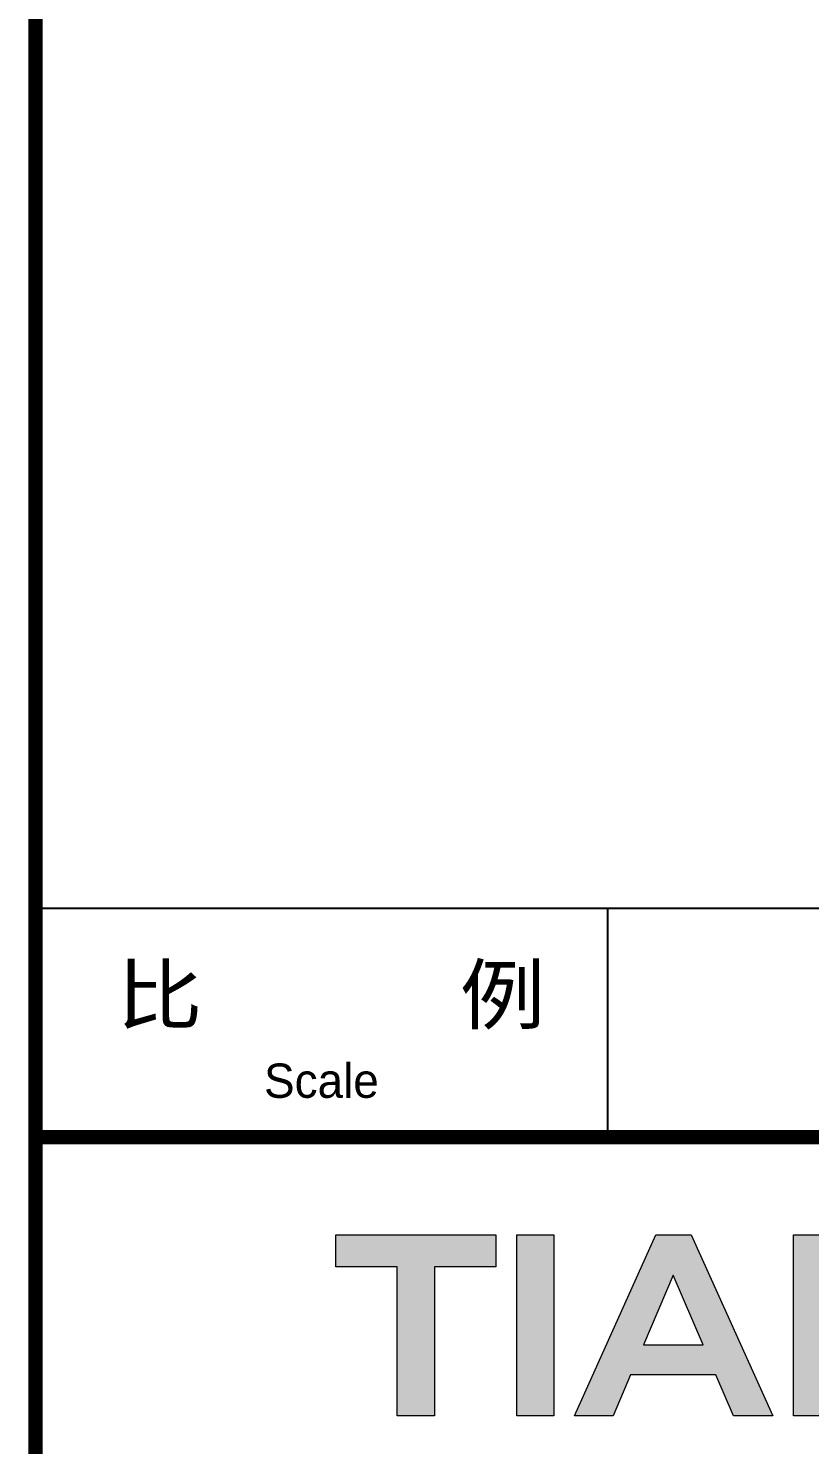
# Model space of a CAD drawing. Header units: millimetres. Extents: x -714894 to -19295, y 3400 to 234118.
# Drawn here: x -334773 to -332040, y 111122 to 116077 of the extents above; entities that cross this region are included whole.
import ezdxf
from ezdxf.enums import TextEntityAlignment as Align

# ---------------------------------------------------------------- set-up
doc = ezdxf.new("R2010")
doc.units = ezdxf.units.MM
doc.header["$LTSCALE"] = 500
for name, color, linetype in [('_U+56FE_U+5C42 1', 7, 'Continuous'), ('C-SHET-LOGO', 7, 'Continuous'), ('C-SHET-SHET', 144, 'Continuous')]:
    doc.layers.add(name, color=color, linetype=linetype)
doc.styles.add('STYLEP4', font='GOTHIC.TTF')
doc.styles.add('TuKuang', font='Stfangso_0.ttf', dxfattribs={"width": 1.1})

# ---------------------------------------------------------------- blocks, each defined once
blk = doc.blocks.new('block 8-1')
at = {"layer": '_U+56FE_U+5C42 1'}
h = blk.add_hatch(color=255, dxfattribs=at)
h.dxf.hatch_style = 2
h.paths.add_polyline_path([(1397.39, -2799), (1397.39, -2704.69), (1358.38, -2704.69), (1358.38, -2684.34), (1459.93, -2684.34), (1459.93, -2704.69), (1420.93, -2704.69), (1420.93, -2799)])
h = blk.add_hatch(color=255, dxfattribs=at)
h.dxf.hatch_style = 2
h.paths.add_polyline_path([(1473.07, -2684.34), (1496.62, -2684.34), (1496.62, -2799), (1473.07, -2799)])
h = blk.add_hatch(color=255, dxfattribs=at)
h.dxf.hatch_style = 2
h.paths.add_polyline_path([(1610.55, -2799), (1599.36, -2773.11), (1545.23, -2773.11), (1534.21, -2799), (1509.74, -2799), (1561.33, -2684.34), (1583.58, -2684.34), (1635.34, -2799)])
h.paths.add_polyline_path([(1591.3, -2754.04), (1572.3, -2710), (1553.45, -2754.04)])
h = blk.add_hatch(color=255, dxfattribs=at)
h.dxf.hatch_style = 2
h.paths.add_polyline_path([(1734.5, -2799), (1671.99, -2724.34), (1671.99, -2799), (1648.61, -2799), (1648.61, -2684.34), (1664.88, -2684.34), (1727.42, -2759.09), (1727.42, -2684.34), (1750.8, -2684.34), (1750.8, -2799)])
at = {"layer": '_U+56FE_U+5C42 1', "color": 255, "lineweight": 0}
for points in [[(1397.39, -2799), (1397.39, -2704.69), (1358.38, -2704.69), (1358.38, -2684.34), (1459.93, -2684.34), (1459.93, -2704.69), (1420.93, -2704.69), (1420.93, -2799), (1397.39, -2799)], [(1473.07, -2684.34), (1496.62, -2684.34), (1496.62, -2799), (1473.07, -2799), (1473.07, -2684.34)], [(1610.55, -2799), (1599.36, -2773.11), (1545.23, -2773.11), (1534.21, -2799), (1509.74, -2799), (1561.33, -2684.34), (1583.58, -2684.34), (1635.34, -2799), (1610.55, -2799)], [(1734.5, -2799), (1671.99, -2724.34), (1671.99, -2799), (1648.61, -2799), (1648.61, -2684.34), (1664.88, -2684.34), (1727.42, -2759.09), (1727.42, -2684.34), (1750.8, -2684.34), (1750.8, -2799), (1734.5, -2799)], [(1591.3, -2754.04), (1572.3, -2710), (1553.45, -2754.04), (1591.3, -2754.04)]]:
    blk.add_lwpolyline(points, dxfattribs=at)
blk = doc.blocks.new('block 7')
at = {"layer": '_U+56FE_U+5C42 1'}
blk.add_blockref('block 8-1', (0, 0), dxfattribs=at)
blk = doc.blocks.new('LOGO2020')
at = {"const_width": 0.5}
blk.add_lwpolyline([(80, 0), (0, 0), (0, 44), (80, 44)], close=True, dxfattribs=at)
at = {"lineweight": 9}
blk.add_lwpolyline([(79.933, 0), (0, 0), (0, 44), (79.933, 44), (79.933, 0)], dxfattribs=at)
at = {"xscale": 0.055125, "yscale": 0.055125, "zscale": 0.055125}
blk.add_blockref('block 7', (-64.387, 188.56), dxfattribs=at)
blk = doc.blocks.new('SH_THAPE_A0L')
blk.add_line((1119, 301), (1119, 293))
at = {"const_width": 0.5}
blk.add_lwpolyline([(1099, 831), (1099, 10)], dxfattribs=at)
blk.add_lwpolyline([(1099, 301), (1099, 293), (1179, 293), (1179, 301)], close=True)
at = {"layer": 'C-SHET-LOGO', "xscale": 1.000832973929552, "yscale": 1.000832973929552, "zscale": 1.000832973929552}
blk.add_blockref('LOGO2020', (1099, 248.963), dxfattribs=at)
at = {"style": 'TuKuang', "width": 1.1}
blk.add_text('比  \u3000\u3000例', height=2, dxfattribs=at).set_placement((1101.841, 296.984))
at = {"style": 'STYLEP4'}
blk.add_text('Scale', height=1.2, dxfattribs=at).set_placement((1109, 295), align=Align.MIDDLE)

msp = doc.modelspace()

# ---------------------------------------------------------------- block references
at = {"layer": 'C-SHET-SHET', "xscale": 100, "yscale": 100, "zscale": 100}
msp.add_blockref('SH_THAPE_A0L', (-444647.48, 82897.79), dxfattribs=at)

doc.saveas('drawing.dxf')
